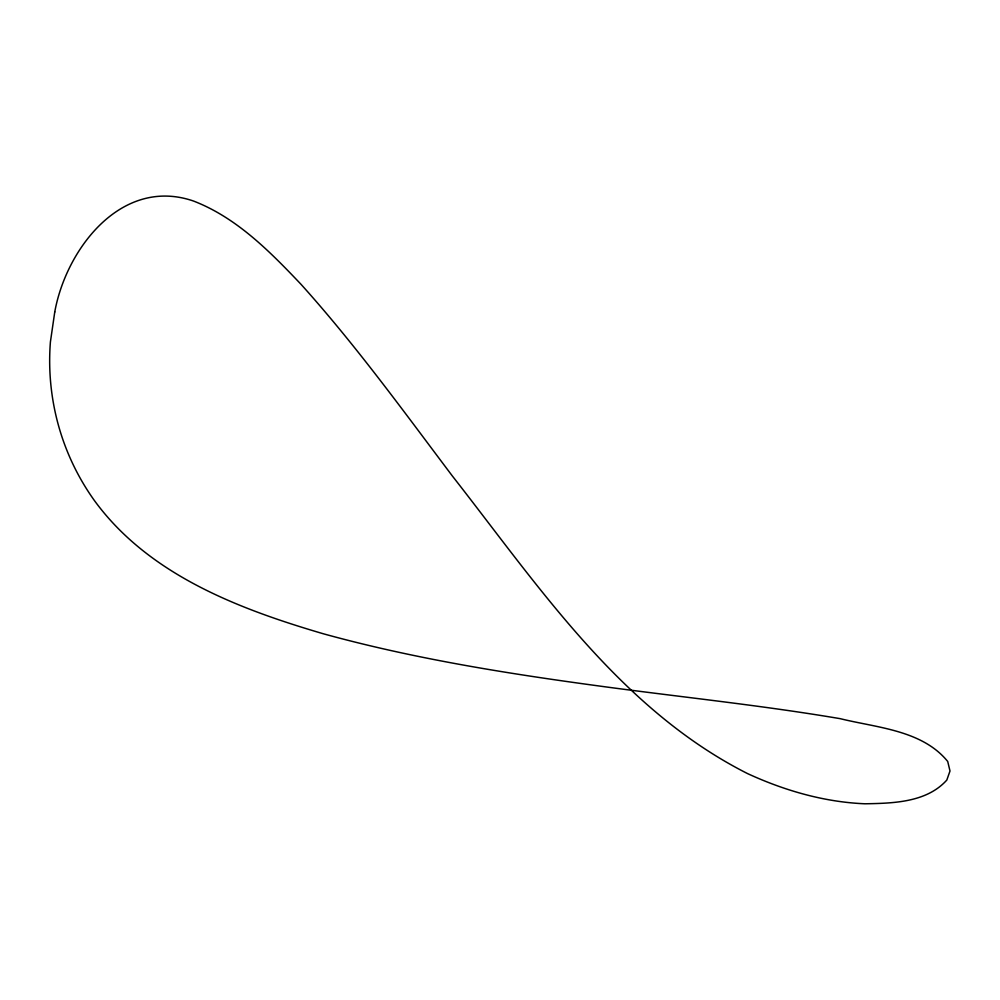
<?xml version="1.0" encoding="UTF-8"?>
<svg xmlns="http://www.w3.org/2000/svg" width="1000" height="1000" viewBox="0 0 1000 1000"><rect width="100%" height="100%" fill="white"/><g stroke="black" fill="none" stroke-linecap="round" stroke-linejoin="round"><path stroke-width="1.5" d="M54.763 311.962L50.4 342.013A241.363 241.363 0 0 0 53.888 405.763A238.812 238.812 0 0 0 94.55 500.75C148.65 574.75 238.3 608.787 323.125 633.713C413.4 658.637 506.05 673.363 598.713 685.938C679.2 696.9 760.075 705.088 840.175 718.662C876.862 727.763 922.1 730.037 947.712 761.462L950 771.012L946.825 780.05C926.6 802.562 893.075 803.288 864.963 803.787C824.212 802.1 784.513 790.588 747.6 773.612C619.875 709.125 538.175 585.575 452.362 476C403.363 410.95 355.5 344.812 300.938 284.225C269.7 251.375 236.588 217.625 193.45 201.012C121.538 176.363 66.15 248.837 54.763 311.962"/></g></svg>
